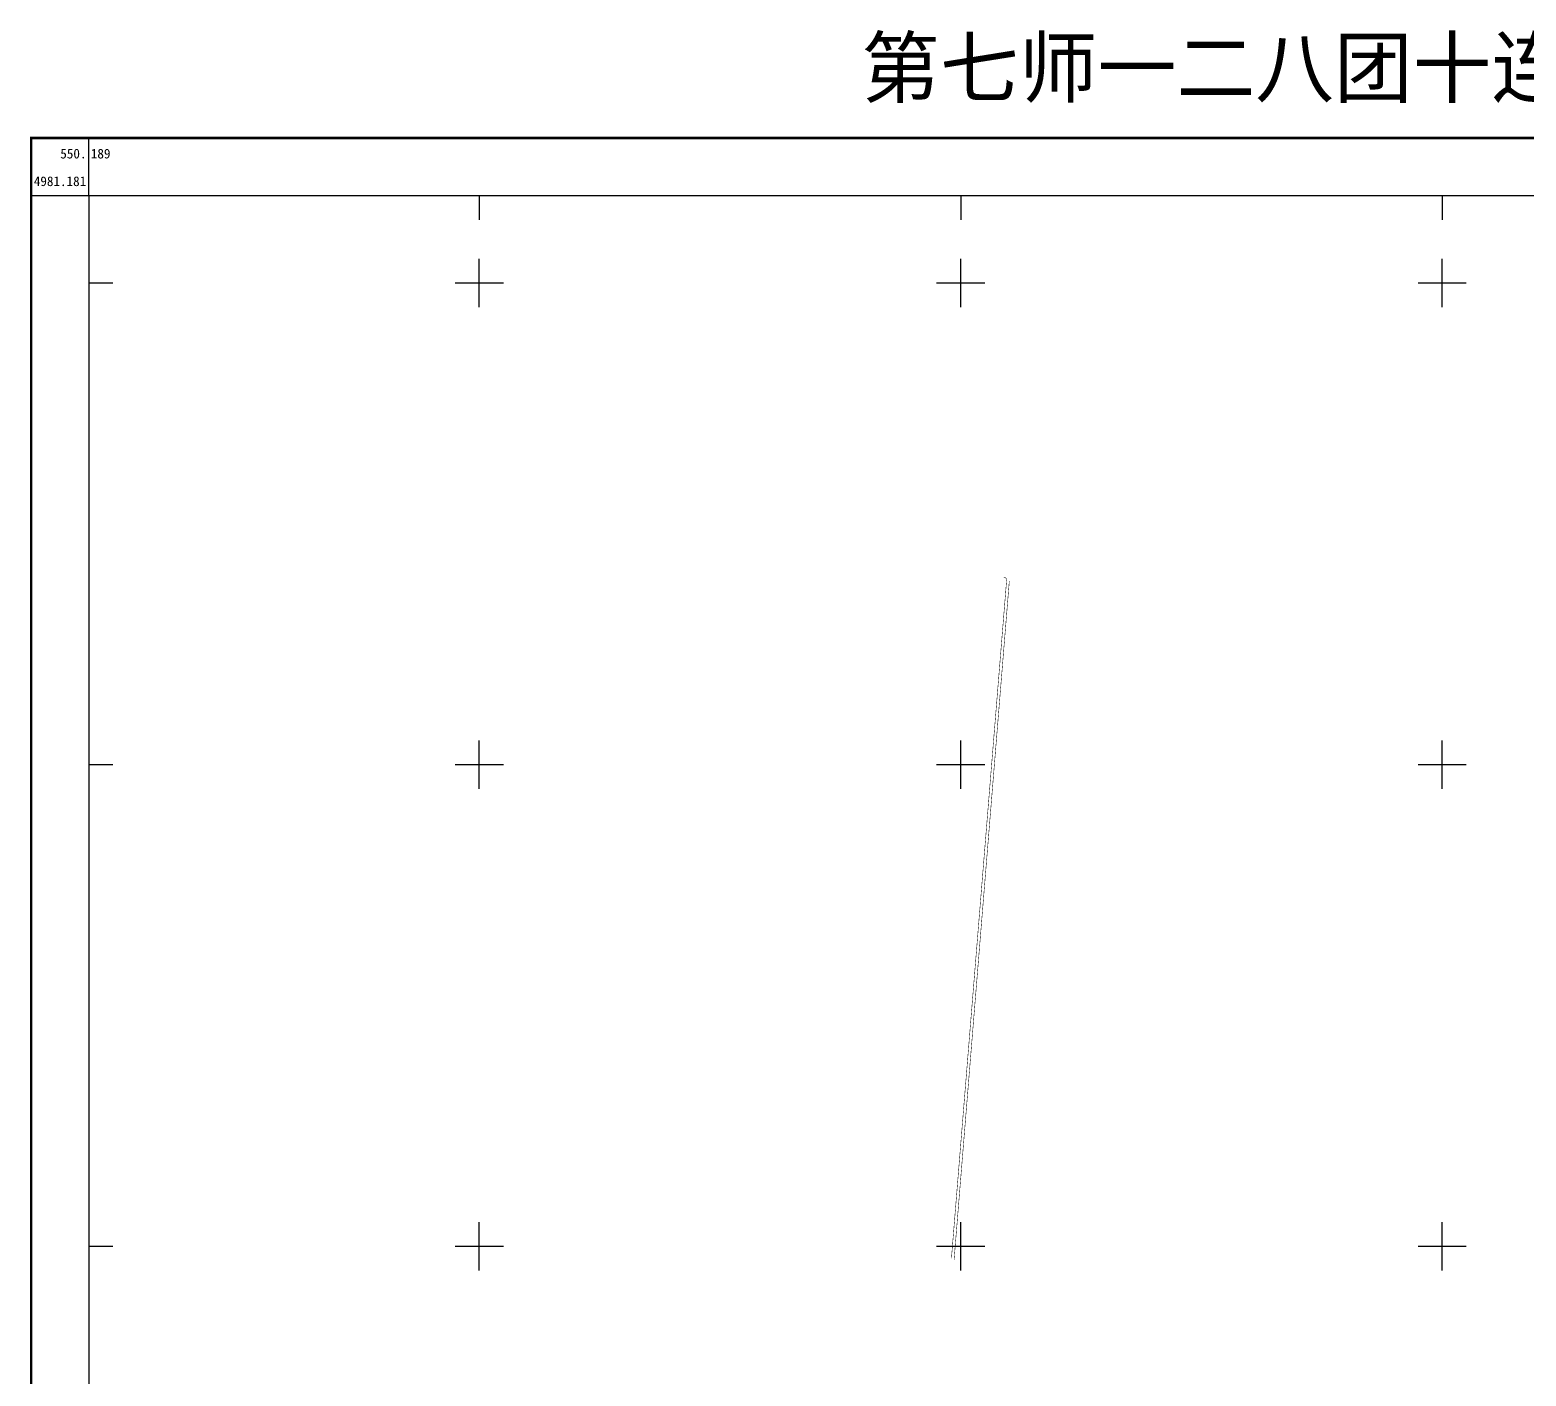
# Model space of a CAD drawing. Extents: x 549993 to 555812, y 4975881 to 4981525.
# Drawn here: x 550066 to 553174, y 4978731 to 4981525 of the extents above; entities that cross this region are included whole.
import ezdxf
from ezdxf.enums import TextEntityAlignment as Align

# ---------------------------------------------------------------- set-up
doc = ezdxf.new("R2010")
doc.units = 0
doc.header["$LTSCALE"] = 10
doc.layers.add('TK', color=255, linetype='CONTINUOUS')
doc.layers.add('路', color=5, linetype='CONTINUOUS')
doc.styles.add('宋体', font='')
doc.styles.get('宋体').set_extended_font_data('SimSun')

msp = doc.modelspace()

# ---------------------------------------------------------------- linework, layer by layer
at = {"layer": 'TK', "linetype": 'Continuous'}
for p, q in [((550189, 4981181), (550189, 4981301)), ((550189, 4981181), (550069, 4981181)), ((551000, 4981181), (551000, 4981131)), ((552000, 4981181), (552000, 4981131)), ((553000, 4981181), (553000, 4981131)), ((551000, 4980950), (551000, 4981050)), ((552000, 4980950), (552000, 4981050)), ((553000, 4980950), (553000, 4981050)), ((550189, 4981000), (550239, 4981000)), ((550950, 4981000), (551050, 4981000)), ((551950, 4981000), (552050, 4981000)), ((552950, 4981000), (553050, 4981000)), ((551000, 4979950), (551000, 4980050)), ((552000, 4979950), (552000, 4980050)), ((553000, 4979950), (553000, 4980050)), ((550189, 4980000), (550239, 4980000)), ((550950, 4980000), (551050, 4980000)), ((551950, 4980000), (552050, 4980000)), ((552950, 4980000), (553050, 4980000)), ((551000, 4978950), (551000, 4979050)), ((552000, 4978950), (552000, 4979050)), ((553000, 4978950), (553000, 4979050)), ((550189, 4979000), (550239, 4979000)), ((550950, 4979000), (551050, 4979000)), ((551950, 4979000), (552050, 4979000)), ((552950, 4979000), (553050, 4979000))]:
    msp.add_line(p, q, dxfattribs=at)
at = {"layer": 'TK', "linetype": 'Continuous', "const_width": 5, "flags": 128}
msp.add_lwpolyline([(550069, 4976061), (555809, 4976061), (555809, 4981301), (550069, 4981301)], close=True, dxfattribs=at)
at = {"layer": 'TK', "linetype": 'Continuous', "flags": 128}
msp.add_lwpolyline([(550189, 4976181), (555689, 4976181), (555689, 4981181), (550189, 4981181)], close=True, dxfattribs=at)
at = {"layer": '路', "color": 5, "linetype": 'Continuous', "const_width": 1, "elevation": 291.2, "flags": 128}
for points in [[(552089.4, 4980389.3), (552091.9, 4980388.7), (552094.8, 4980386.2), (552095.4, 4980383.6), (551980.7, 4978974.8)], [(552100.9, 4980380.5), (551986.2, 4978971.7)]]:
    msp.add_lwpolyline(points, dxfattribs=at)

# ---------------------------------------------------------------- texts
at = {"layer": 'TK', "linetype": 'Continuous', "style": '宋体'}
msp.add_text('第七师一二八团十连耕地普查图', height=120, dxfattribs=at).set_placement((552939, 4981351), align=Align.BOTTOM_CENTER)
msp.add_text('550.', height=20, dxfattribs=at).set_placement((550184, 4981268.5), align=Align.MIDDLE_RIGHT)
msp.add_text('189', height=20, dxfattribs=at).set_placement((550193, 4981268.5), align=Align.MIDDLE_LEFT)
msp.add_text('4981.181', height=20, dxfattribs=at).set_placement((550129, 4981211), align=Align.MIDDLE)

doc.saveas('drawing.dxf')
